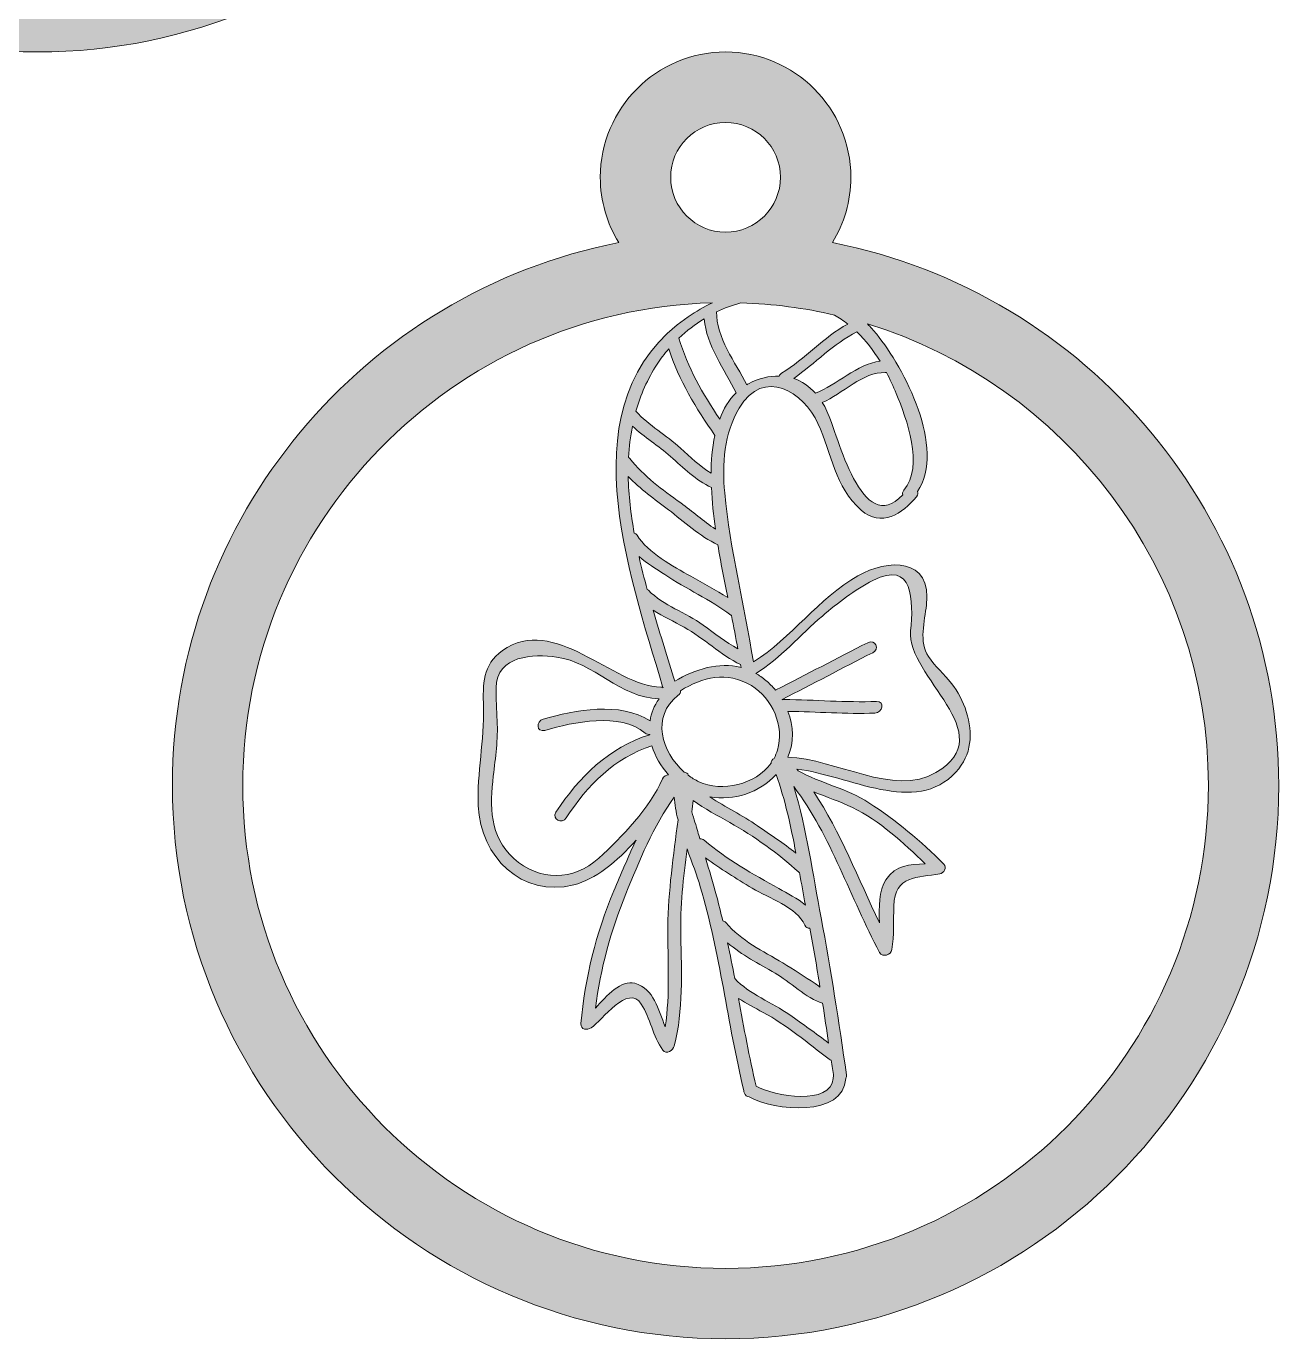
# Model space of a CAD drawing. Header units: inches. Extents: x -1104 to 5451, y -3757 to -136.
# Drawn here: x 5006.1 to 5451, y -1695.9 to -1229.8 of the extents above; entities that cross this region are included whole.
import ezdxf

# ---------------------------------------------------------------- set-up
doc = ezdxf.new("R2010")
doc.units = ezdxf.units.IN
doc.header["$MEASUREMENT"] = 0
doc.layers.add('Layer 1', color=7, linetype='Continuous')

# ---------------------------------------------------------------- blocks, each defined once
blk = doc.blocks.new('block 5')
at = {"layer": 'Layer 1', "true_color": 0xff8330}
h = blk.add_hatch(color=30, dxfattribs=at)
h.dxf.hatch_style = 2
edge = h.paths.add_edge_path()
edge.add_spline(control_points=[(5206.57, -1042.43), (5206.57, -947.06), (5138.28, -867.36), (5048.03, -849.62), (5052.17, -842.86), (5054.57, -834.92), (5054.57, -826.43), (5054.57, -801.89), (5034.61, -781.93), (5010.07, -781.93), (4985.53, -781.93), (4965.57, -801.89), (4965.57, -826.43), (4965.57, -834.92), (4967.96, -842.86), (4972.11, -849.62), (4881.86, -867.36), (4813.57, -947.06), (4813.57, -1042.43), (4813.57, -1150.78), (4901.72, -1238.93), (5010.07, -1238.93), (5118.42, -1238.93), (5206.57, -1150.78), (5206.57, -1042.43)], knot_values=[0, 0, 0, 0, 1, 1, 1, 2, 2, 2, 3, 3, 3, 4, 4, 4, 5, 5, 5, 6, 6, 6, 7, 7, 7, 8, 8, 8, 8], degree=3, periodic=1)
edge = h.paths.add_edge_path()
edge.add_spline(control_points=[(5010.07, -806.93), (5020.82, -806.93), (5029.57, -815.67), (5029.57, -826.43), (5029.57, -837.18), (5020.82, -845.93), (5010.07, -845.93), (4999.32, -845.93), (4990.57, -837.18), (4990.57, -826.43), (4990.57, -815.67), (4999.32, -806.93), (5010.07, -806.93)], knot_values=[0, 0, 0, 0, 1, 1, 1, 2, 2, 2, 3, 3, 3, 4, 4, 4, 4], degree=3, periodic=1)
edge = h.paths.add_edge_path()
edge.add_spline(control_points=[(5106.01, -1184.52), (5102.42, -1178.78), (5095.66, -1168.79), (5091.95, -1163.37), (5087.09, -1156.29), (5080.26, -1151.02), (5079.11, -1151.2), (5077.59, -1151.44), (5095.74, -1176.17), (5104.52, -1185.5), (5100.6, -1188.1), (5096.56, -1190.54), (5092.43, -1192.82), (5084.03, -1191.34), (5074.8, -1189.75), (5074.09, -1185.83), (5072.16, -1175.05), (5066.47, -1152.82), (5065.96, -1138.75), (5065.46, -1124.68), (5075.68, -1130.94), (5085.7, -1107.9), (5095.73, -1084.86), (5064.62, -1018.65), (5059.4, -1006.44), (5053.78, -993.32), (5017.97, -999.76), (5017.27, -1014), (5016.62, -1027.27), (5010.49, -1100.17), (5027.9, -1118.28), (5045.31, -1136.39), (5052.72, -1126.97), (5057.15, -1140.33), (5061.57, -1153.7), (5063.97, -1176.52), (5065.9, -1187.3), (5067.19, -1194.48), (5038.91, -1204.28), (5039.85, -1209.51), (5039.96, -1210.16), (5040.33, -1210.7), (5040.92, -1211.14), (5030.91, -1212.97), (5020.6, -1213.93), (5010.07, -1213.93), (5002.45, -1213.93), (4994.95, -1213.42), (4987.6, -1212.45), (4989.33, -1211.9), (4990.41, -1211.06), (4990.61, -1209.85), (4991.47, -1204.62), (4963.06, -1195.22), (4964.24, -1188.01), (4966.03, -1177.21), (4968.11, -1154.35), (4972.34, -1140.93), (4976.57, -1127.5), (4984.12, -1136.82), (5001.27, -1118.47), (5018.42, -1100.11), (5011.27, -1027.31), (5010.44, -1014.05), (5009.54, -999.81), (4973.64, -993.89), (4968.21, -1007.08), (4963.15, -1019.36), (4932.98, -1086.01), (4943.33, -1108.9), (4953.67, -1131.79), (4963.81, -1125.4), (4963.5, -1139.47), (4963.2, -1153.54), (4957.82, -1175.86), (4956.03, -1186.66), (4955.23, -1191.55), (4941.18, -1193.01), (4931.96, -1195.09), (4876.56, -1166.62), (4838.57, -1108.88), (4838.57, -1042.43), (4838.57, -947.86), (4915.5, -870.93), (5010.07, -870.93), (5104.63, -870.93), (5181.57, -947.86), (5181.57, -1042.43), (5181.57, -1054.86), (5180.23, -1066.98), (5177.7, -1078.67), (5173.64, -1077.66), (5140.94, -1074.36), (5125.54, -1072.87), (5110.62, -1071.42), (5095.91, -1072.66), (5094.85, -1073.62), (5093.23, -1075.1), (5167.06, -1080.61), (5177.64, -1078.97), (5174.55, -1093.12), (5169.72, -1106.63), (5163.37, -1119.25), (5154.57, -1115.43), (5133.74, -1107.24), (5122.91, -1103.04), (5110.2, -1098.1), (5096.94, -1095.8), (5095.76, -1096.47), (5094.11, -1097.41), (5145.63, -1116.14), (5162.78, -1120.43), (5156.35, -1132.97), (5148.42, -1144.6), (5139.23, -1155.12), (5132.49, -1149.51), (5119.43, -1139.31), (5112.37, -1133.85), (5103.4, -1126.9), (5093.12, -1122.31), (5091.92, -1122.72), (5090.32, -1123.26), (5123.96, -1147.98), (5138.12, -1156.38), (5128.63, -1167.02), (5117.85, -1176.49), (5106.01, -1184.52)], knot_values=[0, 0, 0, 0, 1, 1, 1, 2, 2, 2, 3, 3, 3, 4, 4, 4, 5, 5, 5, 6, 6, 6, 7, 7, 7, 8, 8, 8, 9, 9, 9, 10, 10, 10, 11, 11, 11, 12, 12, 12, 13, 13, 13, 14, 14, 14, 15, 15, 15, 16, 16, 16, 17, 17, 17, 18, 18, 18, 19, 19, 19, 20, 20, 20, 21, 21, 21, 22, 22, 22, 23, 23, 23, 24, 24, 24, 25, 25, 25, 26, 26, 26, 27, 27, 27, 28, 28, 28, 29, 29, 29, 30, 30, 30, 31, 31, 31, 32, 32, 32, 33, 33, 33, 34, 34, 34, 35, 35, 35, 36, 36, 36, 37, 37, 37, 38, 38, 38, 39, 39, 39, 40, 40, 40, 41, 41, 41, 42, 42, 42, 42], degree=3, periodic=1)
h = blk.add_hatch(color=30, dxfattribs=at)
h.dxf.hatch_style = 2
edge = h.paths.add_edge_path()
edge.add_spline(control_points=[(5292.43, -1306.62), (5296.57, -1299.86), (5298.97, -1291.92), (5298.97, -1283.43), (5298.97, -1258.89), (5279, -1238.93), (5254.47, -1238.93), (5229.93, -1238.93), (5209.97, -1258.89), (5209.97, -1283.43), (5209.97, -1291.92), (5212.36, -1299.86), (5216.51, -1306.62), (5126.26, -1324.36), (5057.97, -1404.06), (5057.97, -1499.43), (5057.97, -1607.78), (5146.12, -1695.93), (5254.47, -1695.93), (5362.82, -1695.93), (5450.97, -1607.78), (5450.97, -1499.43), (5450.97, -1404.06), (5382.67, -1324.36), (5292.43, -1306.62)], knot_values=[0, 0, 0, 0, 1, 1, 1, 2, 2, 2, 3, 3, 3, 4, 4, 4, 5, 5, 5, 6, 6, 6, 7, 7, 7, 8, 8, 8, 8], degree=3, periodic=1)
edge = h.paths.add_edge_path()
edge.add_spline(control_points=[(5317.39, -1396.24), (5302.87, -1411.71), (5294.41, -1375.17), (5290.46, -1366.46), (5289.96, -1365.37), (5289.4, -1364.38), (5288.82, -1363.41), (5295.92, -1360.39), (5303.39, -1352.4), (5311.17, -1352.81), (5311.33, -1352.81), (5311.46, -1352.76), (5311.6, -1352.74), (5312.88, -1355.17), (5314.04, -1357.66), (5315.09, -1360.19), (5318.78, -1369.16), (5324.99, -1385.9), (5317.83, -1394.57), (5317.31, -1395.19), (5317.23, -1395.77), (5317.39, -1396.24)], knot_values=[0, 0, 0, 0, 1, 1, 1, 2, 2, 2, 3, 3, 3, 4, 4, 4, 5, 5, 5, 6, 6, 6, 7, 7, 7, 7], degree=3, periodic=1)
edge = h.paths.add_edge_path()
edge.add_spline(control_points=[(5286.39, -1360.12), (5284.17, -1357.63), (5281.56, -1355.85), (5278.68, -1354.88), (5286.31, -1349.52), (5292.7, -1342.52), (5301.14, -1338.37), (5304.34, -1341.48), (5307.03, -1344.98), (5309.34, -1348.77), (5301.08, -1349.71), (5293.96, -1357.25), (5286.39, -1360.12)], knot_values=[0, 0, 0, 0, 1, 1, 1, 2, 2, 2, 3, 3, 3, 4, 4, 4, 4], degree=3, periodic=1)
edge = h.paths.add_edge_path()
edge.add_spline(control_points=[(5297.89, -1335.56), (5289.22, -1340.27), (5282.74, -1347.82), (5274.36, -1353.03), (5273.92, -1353.3), (5273.66, -1353.65), (5273.46, -1354.01), (5270.01, -1353.94), (5266.31, -1354.83), (5262.57, -1356.75), (5262.37, -1356.85), (5262.18, -1356.98), (5262.01, -1357.08), (5257.88, -1349.34), (5251.18, -1340.06), (5251.24, -1331.25), (5254.04, -1329.9), (5256.94, -1328.82), (5259.9, -1328.02), (5271.31, -1328.38), (5282.45, -1329.85), (5293.2, -1332.34), (5294.8, -1333.29), (5296.37, -1334.36), (5297.89, -1335.56)], knot_values=[0, 0, 0, 0, 1, 1, 1, 2, 2, 2, 3, 3, 3, 4, 4, 4, 5, 5, 5, 6, 6, 6, 7, 7, 7, 8, 8, 8, 8], degree=3, periodic=1)
edge = h.paths.add_edge_path()
edge.add_spline(control_points=[(5329.18, -1494.85), (5314.12, -1503.6), (5293.66, -1489.88), (5276.6, -1489.4), (5278.89, -1484.13), (5278.59, -1478.33), (5276.58, -1473.1), (5286.88, -1473.28), (5297.2, -1474.11), (5307.51, -1473.72), (5310.18, -1473.61), (5311.18, -1469.45), (5308.12, -1469.57), (5297.16, -1469.99), (5286.23, -1469.01), (5275.28, -1468.89), (5275.04, -1468.89), (5274.83, -1468.96), (5274.63, -1469.01), (5274.59, -1468.96), (5274.57, -1468.9), (5274.54, -1468.84), (5285.32, -1463.46), (5295.93, -1457.69), (5306.72, -1452.31), (5309.38, -1450.99), (5307.61, -1447.41), (5304.96, -1448.73), (5293.99, -1454.18), (5283.25, -1460.05), (5272.29, -1465.51), (5272.25, -1465.54), (5272.23, -1465.55), (5272.21, -1465.57), (5271.16, -1464.31), (5270.02, -1463.14), (5268.77, -1462.09), (5267.62, -1461.11), (5266.42, -1460.33), (5265.22, -1459.66), (5273.93, -1454.35), (5281.19, -1445.82), (5288.85, -1439.27), (5294.43, -1434.49), (5300.28, -1429.98), (5306.82, -1426.6), (5321.25, -1419.16), (5321.21, -1433.94), (5320.2, -1444.51), (5318.63, -1460.85), (5352.86, -1481.08), (5329.18, -1494.85)], knot_values=[0, 0, 0, 0, 1, 1, 1, 2, 2, 2, 3, 3, 3, 4, 4, 4, 5, 5, 5, 6, 6, 6, 7, 7, 7, 8, 8, 8, 9, 9, 9, 10, 10, 10, 11, 11, 11, 12, 12, 12, 13, 13, 13, 14, 14, 14, 15, 15, 15, 16, 16, 16, 17, 17, 17, 17], degree=3, periodic=1)
edge = h.paths.add_edge_path()
edge.add_spline(control_points=[(5277.24, -1580.89), (5271.01, -1576.52), (5262.89, -1573.57), (5257.72, -1567.97), (5256.91, -1563.74), (5256.08, -1559.5), (5255.19, -1555.29), (5260.25, -1559.62), (5266.28, -1562.77), (5272.05, -1566.06), (5277.09, -1568.94), (5283.12, -1575.05), (5288.94, -1576.78), (5289.68, -1581.48), (5290.36, -1586.2), (5291.06, -1590.9), (5286.52, -1587.48), (5281.9, -1584.15), (5277.24, -1580.89)], knot_values=[0, 0, 0, 0, 1, 1, 1, 2, 2, 2, 3, 3, 3, 4, 4, 4, 5, 5, 5, 6, 6, 6, 6], degree=3, periodic=1)
edge = h.paths.add_edge_path()
edge.add_spline(control_points=[(5291.24, -1596.67), (5291.46, -1596.84), (5291.73, -1596.96), (5291.99, -1597.02), (5292.27, -1598.95), (5292.58, -1600.87), (5292.86, -1602.78), (5292.75, -1602.99), (5292.67, -1603.22), (5292.66, -1603.47), (5292.12, -1613.15), (5271.76, -1609.84), (5265.34, -1606.22), (5262.89, -1595.91), (5260.97, -1585.47), (5259.04, -1575.05), (5261.79, -1576.9), (5264.79, -1578.39), (5267.78, -1580.01), (5276.04, -1584.45), (5283.85, -1590.95), (5291.24, -1596.67)], knot_values=[0, 0, 0, 0, 1, 1, 1, 2, 2, 2, 3, 3, 3, 4, 4, 4, 5, 5, 5, 6, 6, 6, 7, 7, 7, 7], degree=3, periodic=1)
edge = h.paths.add_edge_path()
edge.add_spline(control_points=[(5286.31, -1569.79), (5282.49, -1567.31), (5278.69, -1564.83), (5274.8, -1562.45), (5267.67, -1558.13), (5260.07, -1554.66), (5254.59, -1548.14), (5254.28, -1547.76), (5253.88, -1547.61), (5253.48, -1547.55), (5252.78, -1544.57), (5252.05, -1541.59), (5251.26, -1538.62), (5250.04, -1534.08), (5248.68, -1529.57), (5247.33, -1525.07), (5252.62, -1529.07), (5258.26, -1532.47), (5263.96, -1535.95), (5269.71, -1539.45), (5279.8, -1542.48), (5282.62, -1549.08), (5282.95, -1549.86), (5283.64, -1550.14), (5284.36, -1550.11), (5285.69, -1557.07), (5286.88, -1564.04), (5288.01, -1571.03), (5287.42, -1570.59), (5286.84, -1570.14), (5286.31, -1569.79)], knot_values=[0, 0, 0, 0, 1, 1, 1, 2, 2, 2, 3, 3, 3, 4, 4, 4, 5, 5, 5, 6, 6, 6, 7, 7, 7, 8, 8, 8, 9, 9, 9, 10, 10, 10, 10], degree=3, periodic=1)
edge = h.paths.add_edge_path()
edge.add_spline(control_points=[(5273.44, -1536.05), (5264.18, -1530.87), (5254.93, -1525.8), (5246.83, -1518.86), (5246.4, -1518.49), (5245.88, -1518.37), (5245.35, -1518.39), (5245.1, -1517.53), (5244.85, -1516.66), (5244.6, -1515.79), (5244.02, -1513.74), (5243.19, -1511.33), (5242.46, -1508.8), (5242.61, -1507.47), (5242.76, -1506.13), (5242.9, -1504.8), (5247.02, -1507.74), (5251.51, -1510.08), (5255.98, -1512.59), (5264.48, -1517.34), (5273.29, -1523.74), (5280.5, -1530.22), (5280.56, -1530.28), (5280.66, -1530.31), (5280.74, -1530.35), (5281.43, -1534.21), (5282.11, -1538.06), (5282.82, -1541.89), (5279.99, -1539.49), (5276.41, -1537.72), (5273.44, -1536.05)], knot_values=[0, 0, 0, 0, 1, 1, 1, 2, 2, 2, 3, 3, 3, 4, 4, 4, 5, 5, 5, 6, 6, 6, 7, 7, 7, 8, 8, 8, 9, 9, 9, 10, 10, 10, 10], degree=3, periodic=1)
edge = h.paths.add_edge_path()
edge.add_spline(control_points=[(5265.81, -1513.74), (5260.45, -1510.01), (5254.41, -1507.1), (5248.91, -1503.51), (5257.41, -1504.87), (5266.48, -1502.04), (5272.46, -1495.56), (5275.6, -1504.56), (5277.67, -1513.95), (5279.47, -1523.43), (5275.07, -1520), (5270.41, -1516.95), (5265.81, -1513.74)], knot_values=[0, 0, 0, 0, 1, 1, 1, 2, 2, 2, 3, 3, 3, 4, 4, 4, 4], degree=3, periodic=1)
edge = h.paths.add_edge_path()
edge.add_spline(control_points=[(5272.92, -1486.86), (5272.62, -1487.9), (5272.18, -1488.86), (5271.69, -1489.79), (5270.96, -1490.15), (5270.63, -1490.82), (5270.62, -1491.51), (5265.15, -1499.16), (5253.18, -1501.89), (5244.95, -1498.09), (5243.63, -1497.47), (5242.37, -1496.7), (5241.18, -1495.81), (5241.06, -1495.12), (5240.49, -1494.74), (5239.78, -1494.65), (5231.75, -1487.61), (5227.93, -1474.82), (5237.57, -1467.52), (5238.29, -1466.99), (5238.5, -1466.36), (5238.43, -1465.8), (5246.28, -1460.95), (5254.86, -1458.71), (5263.65, -1463.98), (5271.18, -1468.48), (5275.38, -1478.4), (5272.92, -1486.86)], knot_values=[0, 0, 0, 0, 1, 1, 1, 2, 2, 2, 3, 3, 3, 4, 4, 4, 5, 5, 5, 6, 6, 6, 7, 7, 7, 8, 8, 8, 9, 9, 9, 9], degree=3, periodic=1)
edge = h.paths.add_edge_path()
edge.add_spline(control_points=[(5233.04, -1585.16), (5230.55, -1578.91), (5229.07, -1571.72), (5222.24, -1569.69), (5217.38, -1568.26), (5212.31, -1574.04), (5208.23, -1578.49), (5210.01, -1564.5), (5213.73, -1551.09), (5219.03, -1537.92), (5223.72, -1526.35), (5228.88, -1513.83), (5236.2, -1503.53), (5236.38, -1506.14), (5236.88, -1508.87), (5237.58, -1511.65), (5235.99, -1524.3), (5234.05, -1536.94), (5233.98, -1549.71), (5233.89, -1561.65), (5234.8, -1573.43), (5233.04, -1585.16)], knot_values=[0, 0, 0, 0, 1, 1, 1, 2, 2, 2, 3, 3, 3, 4, 4, 4, 5, 5, 5, 6, 6, 6, 7, 7, 7, 7], degree=3, periodic=1)
edge = h.paths.add_edge_path()
edge.add_spline(control_points=[(5173.33, -1476.39), (5173.12, -1472.5), (5172.91, -1468.68), (5172.96, -1464.78), (5173.1, -1453.15), (5186.38, -1452.67), (5194.44, -1453.82), (5207.65, -1455.66), (5216.95, -1468.27), (5230.83, -1468.65), (5229.06, -1471.04), (5228.04, -1473.72), (5227.63, -1476.46), (5216.97, -1469.57), (5201.03, -1472.64), (5189.67, -1475.84), (5186.97, -1476.6), (5187.31, -1480.68), (5190.25, -1479.85), (5200.6, -1476.93), (5216.77, -1473.3), (5225.95, -1480.81), (5226.41, -1481.19), (5226.97, -1481.32), (5227.52, -1481.27), (5227.53, -1481.31), (5227.54, -1481.36), (5227.54, -1481.4), (5213.17, -1485.94), (5202.37, -1496.35), (5194.23, -1508.92), (5192.58, -1511.47), (5196.41, -1513.23), (5197.89, -1510.97), (5205.36, -1499.42), (5215.06, -1489.55), (5228.33, -1485.35), (5229.43, -1489.08), (5231.47, -1492.66), (5234.25, -1495.65), (5233.37, -1495.71), (5232.46, -1496.17), (5232.07, -1497.08), (5227.6, -1507.51), (5217.66, -1517.67), (5209.44, -1525.25), (5200.37, -1533.56), (5188.21, -1533.3), (5179.23, -1525.32), (5170.55, -1517.61), (5170.7, -1506.58), (5171.96, -1496.07), (5172.73, -1489.48), (5173.68, -1483.04), (5173.33, -1476.39)], knot_values=[0, 0, 0, 0, 1, 1, 1, 2, 2, 2, 3, 3, 3, 4, 4, 4, 5, 5, 5, 6, 6, 6, 7, 7, 7, 8, 8, 8, 9, 9, 9, 10, 10, 10, 11, 11, 11, 12, 12, 12, 13, 13, 13, 14, 14, 14, 15, 15, 15, 16, 16, 16, 17, 17, 17, 18, 18, 18, 18], degree=3, periodic=1)
edge = h.paths.add_edge_path()
edge.add_spline(control_points=[(5236.39, -1462.43), (5234.03, -1454.48), (5231.3, -1445.98), (5228.72, -1437.2), (5232.25, -1439.44), (5236.08, -1441.16), (5239.78, -1443.25), (5246.79, -1447.18), (5252.54, -1452.87), (5259.79, -1456.52), (5259.85, -1456.86), (5259.9, -1457.21), (5259.96, -1457.56), (5252.06, -1455.48), (5243.71, -1458.06), (5236.39, -1462.43)], knot_values=[0, 0, 0, 0, 1, 1, 1, 2, 2, 2, 3, 3, 3, 4, 4, 4, 5, 5, 5, 5], degree=3, periodic=1)
edge = h.paths.add_edge_path()
edge.add_spline(control_points=[(5246.52, -1442.51), (5240.32, -1437.94), (5232.47, -1435.56), (5227.04, -1430.08), (5226.91, -1429.96), (5226.76, -1429.91), (5226.63, -1429.82), (5225.57, -1425.97), (5224.6, -1422.06), (5223.72, -1418.15), (5226.55, -1420.53), (5229.78, -1422.42), (5232.91, -1424.55), (5240.49, -1429.68), (5249.01, -1433.33), (5256.29, -1438.89), (5256.36, -1438.94), (5256.45, -1438.99), (5256.54, -1439.03), (5257.33, -1442.99), (5258.13, -1446.96), (5258.83, -1450.93), (5254.54, -1448.41), (5250.53, -1445.47), (5246.52, -1442.51)], knot_values=[0, 0, 0, 0, 1, 1, 1, 2, 2, 2, 3, 3, 3, 4, 4, 4, 5, 5, 5, 6, 6, 6, 7, 7, 7, 8, 8, 8, 8], degree=3, periodic=1)
edge = h.paths.add_edge_path()
edge.add_spline(control_points=[(5242.11, -1425.15), (5235.81, -1421.61), (5226.87, -1416.75), (5223.01, -1410.57), (5222.77, -1410.18), (5222.4, -1409.97), (5222.03, -1409.82), (5220.82, -1403.07), (5220.03, -1396.32), (5219.89, -1389.68), (5224.16, -1394.13), (5229.19, -1397.76), (5234.14, -1401.49), (5239.83, -1405.77), (5245.22, -1410.88), (5251.72, -1413.95), (5252.74, -1420.23), (5253.98, -1426.47), (5255.26, -1432.71), (5251, -1429.99), (5246.53, -1427.65), (5242.11, -1425.15)], knot_values=[0, 0, 0, 0, 1, 1, 1, 2, 2, 2, 3, 3, 3, 4, 4, 4, 5, 5, 5, 6, 6, 6, 7, 7, 7, 7], degree=3, periodic=1)
edge = h.paths.add_edge_path()
edge.add_spline(control_points=[(5234.91, -1382.59), (5239.5, -1386.68), (5243.88, -1390.99), (5249.45, -1393.65), (5249.7, -1398.58), (5250.2, -1403.48), (5250.87, -1408.36), (5246.53, -1405.62), (5242.73, -1402.08), (5238.53, -1399.06), (5232.03, -1394.38), (5225.42, -1389.63), (5220.46, -1383.26), (5220.34, -1383.09), (5220.17, -1382.99), (5220.01, -1382.89), (5220.19, -1379.15), (5220.66, -1375.47), (5221.38, -1371.85), (5225.61, -1375.73), (5230.62, -1378.75), (5234.91, -1382.59)], knot_values=[0, 0, 0, 0, 1, 1, 1, 2, 2, 2, 3, 3, 3, 4, 4, 4, 5, 5, 5, 6, 6, 6, 7, 7, 7, 7], degree=3, periodic=1)
edge = h.paths.add_edge_path()
edge.add_spline(control_points=[(5222.62, -1366.55), (5224.27, -1360.74), (5226.7, -1355.13), (5230.15, -1349.81), (5231.39, -1347.89), (5232.79, -1346.11), (5234.26, -1344.4), (5237.94, -1355.49), (5244.02, -1365.51), (5250.68, -1375.1), (5249.67, -1379.66), (5249.31, -1384.36), (5249.31, -1388.47), (5245.36, -1386.02), (5241.97, -1382.78), (5238.51, -1379.63), (5233.43, -1375), (5227.24, -1371.63), (5222.62, -1366.55)], knot_values=[0, 0, 0, 0, 1, 1, 1, 2, 2, 2, 3, 3, 3, 4, 4, 4, 5, 5, 5, 6, 6, 6, 6], degree=3, periodic=1)
edge = h.paths.add_edge_path()
edge.add_spline(control_points=[(5237.91, -1340.53), (5240.65, -1337.9), (5243.66, -1335.63), (5246.83, -1333.68), (5247.75, -1342.98), (5254.07, -1351.89), (5258.2, -1359.95), (5255.62, -1362.49), (5253.72, -1365.75), (5252.38, -1369.34), (5246.36, -1360.38), (5240.92, -1350.93), (5237.91, -1340.53)], knot_values=[0, 0, 0, 0, 1, 1, 1, 2, 2, 2, 3, 3, 3, 4, 4, 4, 4], degree=3, periodic=1)
edge = h.paths.add_edge_path()
edge.add_spline(control_points=[(5254.47, -1263.93), (5265.22, -1263.93), (5273.97, -1272.67), (5273.97, -1283.43), (5273.97, -1294.18), (5265.22, -1302.93), (5254.47, -1302.93), (5243.71, -1302.93), (5234.97, -1294.18), (5234.97, -1283.43), (5234.97, -1272.67), (5243.71, -1263.93), (5254.47, -1263.93)], knot_values=[0, 0, 0, 0, 1, 1, 1, 2, 2, 2, 3, 3, 3, 4, 4, 4, 4], degree=3, periodic=1)
edge = h.paths.add_edge_path()
edge.add_spline(control_points=[(5254.47, -1670.93), (5159.9, -1670.93), (5082.97, -1593.99), (5082.97, -1499.43), (5082.97, -1406.42), (5157.39, -1330.47), (5249.81, -1327.99), (5246.86, -1329.42), (5243.97, -1331.1), (5241.16, -1333), (5197.58, -1362.57), (5220.37, -1424.29), (5232.08, -1464.25), (5232.12, -1464.44), (5232.24, -1464.56), (5232.32, -1464.7), (5232.09, -1464.59), (5231.83, -1464.51), (5231.51, -1464.51), (5214.33, -1464.09), (5193.54, -1438.28), (5175.19, -1451.55), (5168.09, -1456.68), (5168.25, -1463.33), (5168.46, -1471.57), (5168.79, -1483.34), (5166.14, -1495.03), (5166.63, -1506.68), (5167.4, -1524.73), (5182.06, -1539.36), (5200.52, -1534.73), (5208.07, -1532.85), (5216.01, -1526.4), (5222.66, -1518.86), (5219.85, -1524.8), (5217.33, -1530.92), (5214.8, -1536.86), (5208.4, -1551.87), (5204.56, -1567.78), (5203.08, -1584.01), (5202.87, -1586.24), (5205.36, -1586.39), (5206.76, -1585.47), (5210.54, -1582.99), (5219.84, -1569.71), (5224.54, -1577.07), (5227.81, -1582.18), (5228.56, -1588.42), (5232.18, -1593.46), (5233.39, -1595.13), (5235.89, -1593.42), (5236.24, -1591.98), (5239.51, -1579.05), (5238.82, -1565.93), (5238.55, -1552.72), (5238.32, -1542.4), (5239.48, -1532.15), (5240.79, -1521.93), (5242.54, -1526.86), (5244.36, -1531.56), (5245.5, -1535.41), (5252.48, -1559.07), (5255.18, -1583.75), (5260.91, -1607.72), (5260.9, -1608.05), (5260.97, -1608.35), (5261.14, -1608.65), (5261.41, -1609.52), (5262.09, -1609.94), (5262.84, -1610.01), (5271.81, -1615.19), (5296.42, -1617.25), (5297.18, -1603.48), (5297.19, -1603.45), (5297.17, -1603.44), (5297.18, -1603.41), (5297.38, -1603.04), (5297.52, -1602.64), (5297.45, -1602.17), (5294.7, -1583.54), (5291.92, -1564.91), (5288.4, -1546.41), (5285.47, -1530.97), (5283.25, -1514.98), (5278.73, -1499.85), (5292.04, -1517.5), (5298.75, -1539.34), (5309.2, -1558.72), (5310.23, -1560.62), (5313.3, -1559.66), (5313.57, -1557.69), (5314.29, -1552.56), (5314.12, -1547.45), (5314.21, -1542.27), (5314.39, -1531.18), (5323.02, -1532.14), (5330.52, -1530.84), (5331.97, -1530.59), (5333.25, -1528.59), (5332.01, -1527.36), (5323.77, -1519.2), (5315.11, -1511.83), (5305.37, -1505.54), (5297.54, -1500.47), (5288.24, -1498.68), (5280.2, -1494.18), (5280.06, -1494), (5279.92, -1493.82), (5279.78, -1493.65), (5298.1, -1495.66), (5322.03, -1510.39), (5336.3, -1494.65), (5341.97, -1488.42), (5342.37, -1481.04), (5339.99, -1473.2), (5338.91, -1469.64), (5337, -1466.08), (5334.7, -1463.17), (5332.07, -1459.84), (5328.94, -1457.27), (5326.51, -1453.68), (5323.1, -1448.57), (5325.14, -1440.99), (5325.83, -1435.39), (5327.9, -1418.25), (5312.03, -1418.95), (5301.49, -1424.94), (5287.49, -1432.94), (5277.77, -1447.15), (5264.34, -1455.55), (5261.17, -1435.49), (5256.09, -1415.79), (5254.17, -1395.53), (5253.21, -1385.39), (5253.98, -1374.37), (5259.29, -1365.43), (5268.03, -1350.68), (5282.24, -1359.72), (5287.3, -1370.9), (5292.21, -1381.7), (5293.19, -1393.3), (5302.6, -1401.64), (5309.69, -1407.91), (5317.33, -1402.98), (5322.27, -1396.87), (5322.82, -1396.18), (5322.86, -1395.55), (5322.63, -1395.06), (5332.85, -1379.6), (5317.92, -1351.21), (5308.14, -1339.18), (5307.07, -1337.86), (5305.97, -1336.63), (5304.83, -1335.48), (5374.9, -1357.05), (5425.97, -1422.38), (5425.97, -1499.43), (5425.97, -1593.99), (5349.03, -1670.93), (5254.47, -1670.93)], knot_values=[0, 0, 0, 0, 1, 1, 1, 2, 2, 2, 3, 3, 3, 4, 4, 4, 5, 5, 5, 6, 6, 6, 7, 7, 7, 8, 8, 8, 9, 9, 9, 10, 10, 10, 11, 11, 11, 12, 12, 12, 13, 13, 13, 14, 14, 14, 15, 15, 15, 16, 16, 16, 17, 17, 17, 18, 18, 18, 19, 19, 19, 20, 20, 20, 21, 21, 21, 22, 22, 22, 23, 23, 23, 24, 24, 24, 25, 25, 25, 26, 26, 26, 27, 27, 27, 28, 28, 28, 29, 29, 29, 30, 30, 30, 31, 31, 31, 32, 32, 32, 33, 33, 33, 34, 34, 34, 35, 35, 35, 36, 36, 36, 37, 37, 37, 38, 38, 38, 39, 39, 39, 40, 40, 40, 41, 41, 41, 42, 42, 42, 43, 43, 43, 44, 44, 44, 45, 45, 45, 46, 46, 46, 47, 47, 47, 48, 48, 48, 49, 49, 49, 50, 50, 50, 51, 51, 51, 52, 52, 52, 53, 53, 53, 53], degree=3, periodic=1)
edge = h.paths.add_edge_path()
edge.add_spline(control_points=[(5309.13, -1548.21), (5301.58, -1532.58), (5295.38, -1516.06), (5285.77, -1501.7), (5290.35, -1503.53), (5295.05, -1505.13), (5299.56, -1507.3), (5309.2, -1511.93), (5317.64, -1519.75), (5325.35, -1527.31), (5319.82, -1527.63), (5315.03, -1527.45), (5311.42, -1532.95), (5308.89, -1536.8), (5308.94, -1542.66), (5309.13, -1548.21)], knot_values=[0, 0, 0, 0, 1, 1, 1, 2, 2, 2, 3, 3, 3, 4, 4, 4, 5, 5, 5, 5], degree=3, periodic=1)
at = {"layer": 'Layer 1', "lineweight": 0}
for points, knots in [([(5206.57, -1042.43), (5206.57, -947.06), (5138.28, -867.36), (5048.03, -849.62), (5052.17, -842.86), (5054.57, -834.92), (5054.57, -826.43), (5054.57, -801.89), (5034.61, -781.93), (5010.07, -781.93), (4985.53, -781.93), (4965.57, -801.89), (4965.57, -826.43), (4965.57, -834.92), (4967.96, -842.86), (4972.11, -849.62), (4881.86, -867.36), (4813.57, -947.06), (4813.57, -1042.43), (4813.57, -1150.78), (4901.72, -1238.93), (5010.07, -1238.93), (5118.42, -1238.93), (5206.57, -1150.78), (5206.57, -1042.43)], [0, 0, 0, 0, 1, 1, 1, 2, 2, 2, 3, 3, 3, 4, 4, 4, 5, 5, 5, 6, 6, 6, 7, 7, 7, 8, 8, 8, 8]), ([(5292.43, -1306.62), (5296.57, -1299.86), (5298.97, -1291.92), (5298.97, -1283.43), (5298.97, -1258.89), (5279, -1238.93), (5254.47, -1238.93), (5229.93, -1238.93), (5209.97, -1258.89), (5209.97, -1283.43), (5209.97, -1291.92), (5212.36, -1299.86), (5216.51, -1306.62), (5126.26, -1324.36), (5057.97, -1404.06), (5057.97, -1499.43), (5057.97, -1607.78), (5146.12, -1695.93), (5254.47, -1695.93), (5362.82, -1695.93), (5450.97, -1607.78), (5450.97, -1499.43), (5450.97, -1404.06), (5382.67, -1324.36), (5292.43, -1306.62)], [0, 0, 0, 0, 1, 1, 1, 2, 2, 2, 3, 3, 3, 4, 4, 4, 5, 5, 5, 6, 6, 6, 7, 7, 7, 8, 8, 8, 8]), ([(5254.47, -1263.93), (5265.22, -1263.93), (5273.97, -1272.67), (5273.97, -1283.43), (5273.97, -1294.18), (5265.22, -1302.93), (5254.47, -1302.93), (5243.71, -1302.93), (5234.97, -1294.18), (5234.97, -1283.43), (5234.97, -1272.67), (5243.71, -1263.93), (5254.47, -1263.93)], [0, 0, 0, 0, 1, 1, 1, 2, 2, 2, 3, 3, 3, 4, 4, 4, 4]), ([(5254.47, -1670.93), (5159.9, -1670.93), (5082.97, -1593.99), (5082.97, -1499.43), (5082.97, -1406.42), (5157.39, -1330.47), (5249.81, -1327.99), (5246.86, -1329.42), (5243.97, -1331.1), (5241.16, -1333), (5197.58, -1362.57), (5220.37, -1424.29), (5232.08, -1464.25), (5232.12, -1464.44), (5232.24, -1464.56), (5232.32, -1464.7), (5232.09, -1464.59), (5231.83, -1464.51), (5231.51, -1464.51), (5214.33, -1464.09), (5193.54, -1438.28), (5175.19, -1451.55), (5168.09, -1456.68), (5168.25, -1463.33), (5168.46, -1471.57), (5168.79, -1483.34), (5166.14, -1495.03), (5166.63, -1506.68), (5167.4, -1524.73), (5182.06, -1539.36), (5200.52, -1534.73), (5208.07, -1532.85), (5216.01, -1526.4), (5222.66, -1518.86), (5219.85, -1524.8), (5217.33, -1530.92), (5214.8, -1536.86), (5208.4, -1551.87), (5204.56, -1567.78), (5203.08, -1584.01), (5202.87, -1586.24), (5205.36, -1586.39), (5206.76, -1585.47), (5210.54, -1582.99), (5219.84, -1569.71), (5224.54, -1577.07), (5227.81, -1582.18), (5228.56, -1588.42), (5232.18, -1593.46), (5233.39, -1595.13), (5235.89, -1593.42), (5236.24, -1591.98), (5239.51, -1579.05), (5238.82, -1565.93), (5238.55, -1552.72), (5238.32, -1542.4), (5239.48, -1532.15), (5240.79, -1521.93), (5242.54, -1526.86), (5244.36, -1531.56), (5245.5, -1535.41), (5252.48, -1559.07), (5255.18, -1583.75), (5260.91, -1607.72), (5260.9, -1608.05), (5260.97, -1608.35), (5261.14, -1608.65), (5261.41, -1609.52), (5262.09, -1609.94), (5262.84, -1610.01), (5271.81, -1615.19), (5296.42, -1617.25), (5297.18, -1603.48), (5297.19, -1603.45), (5297.17, -1603.44), (5297.18, -1603.41), (5297.38, -1603.04), (5297.52, -1602.64), (5297.45, -1602.17), (5294.7, -1583.54), (5291.92, -1564.91), (5288.4, -1546.41), (5285.47, -1530.97), (5283.25, -1514.98), (5278.73, -1499.85), (5292.04, -1517.5), (5298.75, -1539.34), (5309.2, -1558.72), (5310.23, -1560.62), (5313.3, -1559.66), (5313.57, -1557.69), (5314.29, -1552.56), (5314.12, -1547.45), (5314.21, -1542.27), (5314.39, -1531.18), (5323.02, -1532.14), (5330.52, -1530.84), (5331.97, -1530.59), (5333.25, -1528.59), (5332.01, -1527.36), (5323.77, -1519.2), (5315.11, -1511.83), (5305.37, -1505.54), (5297.54, -1500.47), (5288.24, -1498.68), (5280.2, -1494.18), (5280.06, -1494), (5279.92, -1493.82), (5279.78, -1493.65), (5298.1, -1495.66), (5322.03, -1510.39), (5336.3, -1494.65), (5341.97, -1488.42), (5342.37, -1481.04), (5339.99, -1473.2), (5338.91, -1469.64), (5337, -1466.08), (5334.7, -1463.17), (5332.07, -1459.84), (5328.94, -1457.27), (5326.51, -1453.68), (5323.1, -1448.57), (5325.14, -1440.99), (5325.83, -1435.39), (5327.9, -1418.25), (5312.03, -1418.95), (5301.49, -1424.94), (5287.49, -1432.94), (5277.77, -1447.15), (5264.34, -1455.55), (5261.17, -1435.49), (5256.09, -1415.79), (5254.17, -1395.53), (5253.21, -1385.39), (5253.98, -1374.37), (5259.29, -1365.43), (5268.03, -1350.68), (5282.24, -1359.72), (5287.3, -1370.9), (5292.21, -1381.7), (5293.19, -1393.3), (5302.6, -1401.64), (5309.69, -1407.91), (5317.33, -1402.98), (5322.27, -1396.87), (5322.82, -1396.18), (5322.86, -1395.55), (5322.63, -1395.06), (5332.85, -1379.6), (5317.92, -1351.21), (5308.14, -1339.18), (5307.07, -1337.86), (5305.97, -1336.63), (5304.83, -1335.48), (5374.9, -1357.05), (5425.97, -1422.38), (5425.97, -1499.43), (5425.97, -1593.99), (5349.03, -1670.93), (5254.47, -1670.93)], [0, 0, 0, 0, 1, 1, 1, 2, 2, 2, 3, 3, 3, 4, 4, 4, 5, 5, 5, 6, 6, 6, 7, 7, 7, 8, 8, 8, 9, 9, 9, 10, 10, 10, 11, 11, 11, 12, 12, 12, 13, 13, 13, 14, 14, 14, 15, 15, 15, 16, 16, 16, 17, 17, 17, 18, 18, 18, 19, 19, 19, 20, 20, 20, 21, 21, 21, 22, 22, 22, 23, 23, 23, 24, 24, 24, 25, 25, 25, 26, 26, 26, 27, 27, 27, 28, 28, 28, 29, 29, 29, 30, 30, 30, 31, 31, 31, 32, 32, 32, 33, 33, 33, 34, 34, 34, 35, 35, 35, 36, 36, 36, 37, 37, 37, 38, 38, 38, 39, 39, 39, 40, 40, 40, 41, 41, 41, 42, 42, 42, 43, 43, 43, 44, 44, 44, 45, 45, 45, 46, 46, 46, 47, 47, 47, 48, 48, 48, 49, 49, 49, 50, 50, 50, 51, 51, 51, 52, 52, 52, 53, 53, 53, 53]), ([(5297.89, -1335.56), (5289.22, -1340.27), (5282.74, -1347.82), (5274.36, -1353.03), (5273.92, -1353.3), (5273.66, -1353.65), (5273.46, -1354.01), (5270.01, -1353.94), (5266.31, -1354.83), (5262.57, -1356.75), (5262.37, -1356.85), (5262.18, -1356.98), (5262.01, -1357.08), (5257.88, -1349.34), (5251.18, -1340.06), (5251.24, -1331.25), (5254.04, -1329.9), (5256.94, -1328.82), (5259.9, -1328.02), (5271.31, -1328.38), (5282.45, -1329.85), (5293.2, -1332.34), (5294.8, -1333.29), (5296.37, -1334.36), (5297.89, -1335.56)], [0, 0, 0, 0, 1, 1, 1, 2, 2, 2, 3, 3, 3, 4, 4, 4, 5, 5, 5, 6, 6, 6, 7, 7, 7, 8, 8, 8, 8]), ([(5237.91, -1340.53), (5240.65, -1337.9), (5243.66, -1335.63), (5246.83, -1333.68), (5247.75, -1342.98), (5254.07, -1351.89), (5258.2, -1359.95), (5255.62, -1362.49), (5253.72, -1365.75), (5252.38, -1369.34), (5246.36, -1360.38), (5240.92, -1350.93), (5237.91, -1340.53)], [0, 0, 0, 0, 1, 1, 1, 2, 2, 2, 3, 3, 3, 4, 4, 4, 4]), ([(5286.39, -1360.12), (5284.17, -1357.63), (5281.56, -1355.85), (5278.68, -1354.88), (5286.31, -1349.52), (5292.7, -1342.52), (5301.14, -1338.37), (5304.34, -1341.48), (5307.03, -1344.98), (5309.34, -1348.77), (5301.08, -1349.71), (5293.96, -1357.25), (5286.39, -1360.12)], [0, 0, 0, 0, 1, 1, 1, 2, 2, 2, 3, 3, 3, 4, 4, 4, 4]), ([(5222.62, -1366.55), (5224.27, -1360.74), (5226.7, -1355.13), (5230.15, -1349.81), (5231.39, -1347.89), (5232.79, -1346.11), (5234.26, -1344.4), (5237.94, -1355.49), (5244.02, -1365.51), (5250.68, -1375.1), (5249.67, -1379.66), (5249.31, -1384.36), (5249.31, -1388.47), (5245.36, -1386.02), (5241.97, -1382.78), (5238.51, -1379.63), (5233.43, -1375), (5227.24, -1371.63), (5222.62, -1366.55)], [0, 0, 0, 0, 1, 1, 1, 2, 2, 2, 3, 3, 3, 4, 4, 4, 5, 5, 5, 6, 6, 6, 6]), ([(5317.39, -1396.24), (5302.87, -1411.71), (5294.41, -1375.17), (5290.46, -1366.46), (5289.96, -1365.37), (5289.4, -1364.38), (5288.82, -1363.41), (5295.92, -1360.39), (5303.39, -1352.4), (5311.17, -1352.81), (5311.33, -1352.81), (5311.46, -1352.76), (5311.6, -1352.74), (5312.88, -1355.17), (5314.04, -1357.66), (5315.09, -1360.19), (5318.78, -1369.16), (5324.99, -1385.9), (5317.83, -1394.57), (5317.31, -1395.19), (5317.23, -1395.77), (5317.39, -1396.24)], [0, 0, 0, 0, 1, 1, 1, 2, 2, 2, 3, 3, 3, 4, 4, 4, 5, 5, 5, 6, 6, 6, 7, 7, 7, 7]), ([(5234.91, -1382.59), (5239.5, -1386.68), (5243.88, -1390.99), (5249.45, -1393.65), (5249.7, -1398.58), (5250.2, -1403.48), (5250.87, -1408.36), (5246.53, -1405.62), (5242.73, -1402.08), (5238.53, -1399.06), (5232.03, -1394.38), (5225.42, -1389.63), (5220.46, -1383.26), (5220.34, -1383.09), (5220.17, -1382.99), (5220.01, -1382.89), (5220.19, -1379.15), (5220.66, -1375.47), (5221.38, -1371.85), (5225.61, -1375.73), (5230.62, -1378.75), (5234.91, -1382.59)], [0, 0, 0, 0, 1, 1, 1, 2, 2, 2, 3, 3, 3, 4, 4, 4, 5, 5, 5, 6, 6, 6, 7, 7, 7, 7]), ([(5242.11, -1425.15), (5235.81, -1421.61), (5226.87, -1416.75), (5223.01, -1410.57), (5222.77, -1410.18), (5222.4, -1409.97), (5222.03, -1409.82), (5220.82, -1403.07), (5220.03, -1396.32), (5219.89, -1389.68), (5224.16, -1394.13), (5229.19, -1397.76), (5234.14, -1401.49), (5239.83, -1405.77), (5245.22, -1410.88), (5251.72, -1413.95), (5252.74, -1420.23), (5253.98, -1426.47), (5255.26, -1432.71), (5251, -1429.99), (5246.53, -1427.65), (5242.11, -1425.15)], [0, 0, 0, 0, 1, 1, 1, 2, 2, 2, 3, 3, 3, 4, 4, 4, 5, 5, 5, 6, 6, 6, 7, 7, 7, 7]), ([(5246.52, -1442.51), (5240.32, -1437.94), (5232.47, -1435.56), (5227.04, -1430.08), (5226.91, -1429.96), (5226.76, -1429.91), (5226.63, -1429.82), (5225.57, -1425.97), (5224.6, -1422.06), (5223.72, -1418.15), (5226.55, -1420.53), (5229.78, -1422.42), (5232.91, -1424.55), (5240.49, -1429.68), (5249.01, -1433.33), (5256.29, -1438.89), (5256.36, -1438.94), (5256.45, -1438.99), (5256.54, -1439.03), (5257.33, -1442.99), (5258.13, -1446.96), (5258.83, -1450.93), (5254.54, -1448.41), (5250.53, -1445.47), (5246.52, -1442.51)], [0, 0, 0, 0, 1, 1, 1, 2, 2, 2, 3, 3, 3, 4, 4, 4, 5, 5, 5, 6, 6, 6, 7, 7, 7, 8, 8, 8, 8]), ([(5329.18, -1494.85), (5314.12, -1503.6), (5293.66, -1489.88), (5276.6, -1489.4), (5278.89, -1484.13), (5278.59, -1478.33), (5276.58, -1473.1), (5286.88, -1473.28), (5297.2, -1474.11), (5307.51, -1473.72), (5310.18, -1473.61), (5311.18, -1469.45), (5308.12, -1469.57), (5297.16, -1469.99), (5286.23, -1469.01), (5275.28, -1468.89), (5275.04, -1468.89), (5274.83, -1468.96), (5274.63, -1469.01), (5274.59, -1468.96), (5274.57, -1468.9), (5274.54, -1468.84), (5285.32, -1463.46), (5295.93, -1457.69), (5306.72, -1452.31), (5309.38, -1450.99), (5307.61, -1447.41), (5304.96, -1448.73), (5293.99, -1454.18), (5283.25, -1460.05), (5272.29, -1465.51), (5272.25, -1465.54), (5272.23, -1465.55), (5272.21, -1465.57), (5271.16, -1464.31), (5270.02, -1463.14), (5268.77, -1462.09), (5267.62, -1461.11), (5266.42, -1460.33), (5265.22, -1459.66), (5273.93, -1454.35), (5281.19, -1445.82), (5288.85, -1439.27), (5294.43, -1434.49), (5300.28, -1429.98), (5306.82, -1426.6), (5321.25, -1419.16), (5321.21, -1433.94), (5320.2, -1444.51), (5318.63, -1460.85), (5352.86, -1481.08), (5329.18, -1494.85)], [0, 0, 0, 0, 1, 1, 1, 2, 2, 2, 3, 3, 3, 4, 4, 4, 5, 5, 5, 6, 6, 6, 7, 7, 7, 8, 8, 8, 9, 9, 9, 10, 10, 10, 11, 11, 11, 12, 12, 12, 13, 13, 13, 14, 14, 14, 15, 15, 15, 16, 16, 16, 17, 17, 17, 17]), ([(5236.39, -1462.43), (5234.03, -1454.48), (5231.3, -1445.98), (5228.72, -1437.2), (5232.25, -1439.44), (5236.08, -1441.16), (5239.78, -1443.25), (5246.79, -1447.18), (5252.54, -1452.87), (5259.79, -1456.52), (5259.85, -1456.86), (5259.9, -1457.21), (5259.96, -1457.56), (5252.06, -1455.48), (5243.71, -1458.06), (5236.39, -1462.43)], [0, 0, 0, 0, 1, 1, 1, 2, 2, 2, 3, 3, 3, 4, 4, 4, 5, 5, 5, 5]), ([(5173.33, -1476.39), (5173.12, -1472.5), (5172.91, -1468.68), (5172.96, -1464.78), (5173.1, -1453.15), (5186.38, -1452.67), (5194.44, -1453.82), (5207.65, -1455.66), (5216.95, -1468.27), (5230.83, -1468.65), (5229.06, -1471.04), (5228.04, -1473.72), (5227.63, -1476.46), (5216.97, -1469.57), (5201.03, -1472.64), (5189.67, -1475.84), (5186.97, -1476.6), (5187.31, -1480.68), (5190.25, -1479.85), (5200.6, -1476.93), (5216.77, -1473.3), (5225.95, -1480.81), (5226.41, -1481.19), (5226.97, -1481.32), (5227.52, -1481.27), (5227.53, -1481.31), (5227.54, -1481.36), (5227.54, -1481.4), (5213.17, -1485.94), (5202.37, -1496.35), (5194.23, -1508.92), (5192.58, -1511.47), (5196.41, -1513.23), (5197.89, -1510.97), (5205.36, -1499.42), (5215.06, -1489.55), (5228.33, -1485.35), (5229.43, -1489.08), (5231.47, -1492.66), (5234.25, -1495.65), (5233.37, -1495.71), (5232.46, -1496.17), (5232.07, -1497.08), (5227.6, -1507.51), (5217.66, -1517.67), (5209.44, -1525.25), (5200.37, -1533.56), (5188.21, -1533.3), (5179.23, -1525.32), (5170.55, -1517.61), (5170.7, -1506.58), (5171.96, -1496.07), (5172.73, -1489.48), (5173.68, -1483.04), (5173.33, -1476.39)], [0, 0, 0, 0, 1, 1, 1, 2, 2, 2, 3, 3, 3, 4, 4, 4, 5, 5, 5, 6, 6, 6, 7, 7, 7, 8, 8, 8, 9, 9, 9, 10, 10, 10, 11, 11, 11, 12, 12, 12, 13, 13, 13, 14, 14, 14, 15, 15, 15, 16, 16, 16, 17, 17, 17, 18, 18, 18, 18]), ([(5272.92, -1486.86), (5272.62, -1487.9), (5272.18, -1488.86), (5271.69, -1489.79), (5270.96, -1490.15), (5270.63, -1490.82), (5270.62, -1491.51), (5265.15, -1499.16), (5253.18, -1501.89), (5244.95, -1498.09), (5243.63, -1497.47), (5242.37, -1496.7), (5241.18, -1495.81), (5241.06, -1495.12), (5240.49, -1494.74), (5239.78, -1494.65), (5231.75, -1487.61), (5227.93, -1474.82), (5237.57, -1467.52), (5238.29, -1466.99), (5238.5, -1466.36), (5238.43, -1465.8), (5246.28, -1460.95), (5254.86, -1458.71), (5263.65, -1463.98), (5271.18, -1468.48), (5275.38, -1478.4), (5272.92, -1486.86)], [0, 0, 0, 0, 1, 1, 1, 2, 2, 2, 3, 3, 3, 4, 4, 4, 5, 5, 5, 6, 6, 6, 7, 7, 7, 8, 8, 8, 9, 9, 9, 9]), ([(5265.81, -1513.74), (5260.45, -1510.01), (5254.41, -1507.1), (5248.91, -1503.51), (5257.41, -1504.87), (5266.48, -1502.04), (5272.46, -1495.56), (5275.6, -1504.56), (5277.67, -1513.95), (5279.47, -1523.43), (5275.07, -1520), (5270.41, -1516.95), (5265.81, -1513.74)], [0, 0, 0, 0, 1, 1, 1, 2, 2, 2, 3, 3, 3, 4, 4, 4, 4]), ([(5233.04, -1585.16), (5230.55, -1578.91), (5229.07, -1571.72), (5222.24, -1569.69), (5217.38, -1568.26), (5212.31, -1574.04), (5208.23, -1578.49), (5210.01, -1564.5), (5213.73, -1551.09), (5219.03, -1537.92), (5223.72, -1526.35), (5228.88, -1513.83), (5236.2, -1503.53), (5236.38, -1506.14), (5236.88, -1508.87), (5237.58, -1511.65), (5235.99, -1524.3), (5234.05, -1536.94), (5233.98, -1549.71), (5233.89, -1561.65), (5234.8, -1573.43), (5233.04, -1585.16)], [0, 0, 0, 0, 1, 1, 1, 2, 2, 2, 3, 3, 3, 4, 4, 4, 5, 5, 5, 6, 6, 6, 7, 7, 7, 7]), ([(5273.44, -1536.05), (5264.18, -1530.87), (5254.93, -1525.8), (5246.83, -1518.86), (5246.4, -1518.49), (5245.88, -1518.37), (5245.35, -1518.39), (5245.1, -1517.53), (5244.85, -1516.66), (5244.6, -1515.79), (5244.02, -1513.74), (5243.19, -1511.33), (5242.46, -1508.8), (5242.61, -1507.47), (5242.76, -1506.13), (5242.9, -1504.8), (5247.02, -1507.74), (5251.51, -1510.08), (5255.98, -1512.59), (5264.48, -1517.34), (5273.29, -1523.74), (5280.5, -1530.22), (5280.56, -1530.28), (5280.66, -1530.31), (5280.74, -1530.35), (5281.43, -1534.21), (5282.11, -1538.06), (5282.82, -1541.89), (5279.99, -1539.49), (5276.41, -1537.72), (5273.44, -1536.05)], [0, 0, 0, 0, 1, 1, 1, 2, 2, 2, 3, 3, 3, 4, 4, 4, 5, 5, 5, 6, 6, 6, 7, 7, 7, 8, 8, 8, 9, 9, 9, 10, 10, 10, 10]), ([(5309.13, -1548.21), (5301.58, -1532.58), (5295.38, -1516.06), (5285.77, -1501.7), (5290.35, -1503.53), (5295.05, -1505.13), (5299.56, -1507.3), (5309.2, -1511.93), (5317.64, -1519.75), (5325.35, -1527.31), (5319.82, -1527.63), (5315.03, -1527.45), (5311.42, -1532.95), (5308.89, -1536.8), (5308.94, -1542.66), (5309.13, -1548.21)], [0, 0, 0, 0, 1, 1, 1, 2, 2, 2, 3, 3, 3, 4, 4, 4, 5, 5, 5, 5]), ([(5286.31, -1569.79), (5282.49, -1567.31), (5278.69, -1564.83), (5274.8, -1562.45), (5267.67, -1558.13), (5260.07, -1554.66), (5254.59, -1548.14), (5254.28, -1547.76), (5253.88, -1547.61), (5253.48, -1547.55), (5252.78, -1544.57), (5252.05, -1541.59), (5251.26, -1538.62), (5250.04, -1534.08), (5248.68, -1529.57), (5247.33, -1525.07), (5252.62, -1529.07), (5258.26, -1532.47), (5263.96, -1535.95), (5269.71, -1539.45), (5279.8, -1542.48), (5282.62, -1549.08), (5282.95, -1549.86), (5283.64, -1550.14), (5284.36, -1550.11), (5285.69, -1557.07), (5286.88, -1564.04), (5288.01, -1571.03), (5287.42, -1570.59), (5286.84, -1570.14), (5286.31, -1569.79)], [0, 0, 0, 0, 1, 1, 1, 2, 2, 2, 3, 3, 3, 4, 4, 4, 5, 5, 5, 6, 6, 6, 7, 7, 7, 8, 8, 8, 9, 9, 9, 10, 10, 10, 10]), ([(5277.24, -1580.89), (5271.01, -1576.52), (5262.89, -1573.57), (5257.72, -1567.97), (5256.91, -1563.74), (5256.08, -1559.5), (5255.19, -1555.29), (5260.25, -1559.62), (5266.28, -1562.77), (5272.05, -1566.06), (5277.09, -1568.94), (5283.12, -1575.05), (5288.94, -1576.78), (5289.68, -1581.48), (5290.36, -1586.2), (5291.06, -1590.9), (5286.52, -1587.48), (5281.9, -1584.15), (5277.24, -1580.89)], [0, 0, 0, 0, 1, 1, 1, 2, 2, 2, 3, 3, 3, 4, 4, 4, 5, 5, 5, 6, 6, 6, 6]), ([(5291.24, -1596.67), (5291.46, -1596.84), (5291.73, -1596.96), (5291.99, -1597.02), (5292.27, -1598.95), (5292.58, -1600.87), (5292.86, -1602.78), (5292.75, -1602.99), (5292.67, -1603.22), (5292.66, -1603.47), (5292.12, -1613.15), (5271.76, -1609.84), (5265.34, -1606.22), (5262.89, -1595.91), (5260.97, -1585.47), (5259.04, -1575.05), (5261.79, -1576.9), (5264.79, -1578.39), (5267.78, -1580.01), (5276.04, -1584.45), (5283.85, -1590.95), (5291.24, -1596.67)], [0, 0, 0, 0, 1, 1, 1, 2, 2, 2, 3, 3, 3, 4, 4, 4, 5, 5, 5, 6, 6, 6, 7, 7, 7, 7])]:
    blk.add_open_spline(points, degree=3, knots=knots, dxfattribs=at)

msp = doc.modelspace()

# ---------------------------------------------------------------- block references
at = {"layer": 'Layer 1'}
msp.add_blockref('block 5', (0, 0), dxfattribs=at)

doc.saveas('drawing.dxf')
